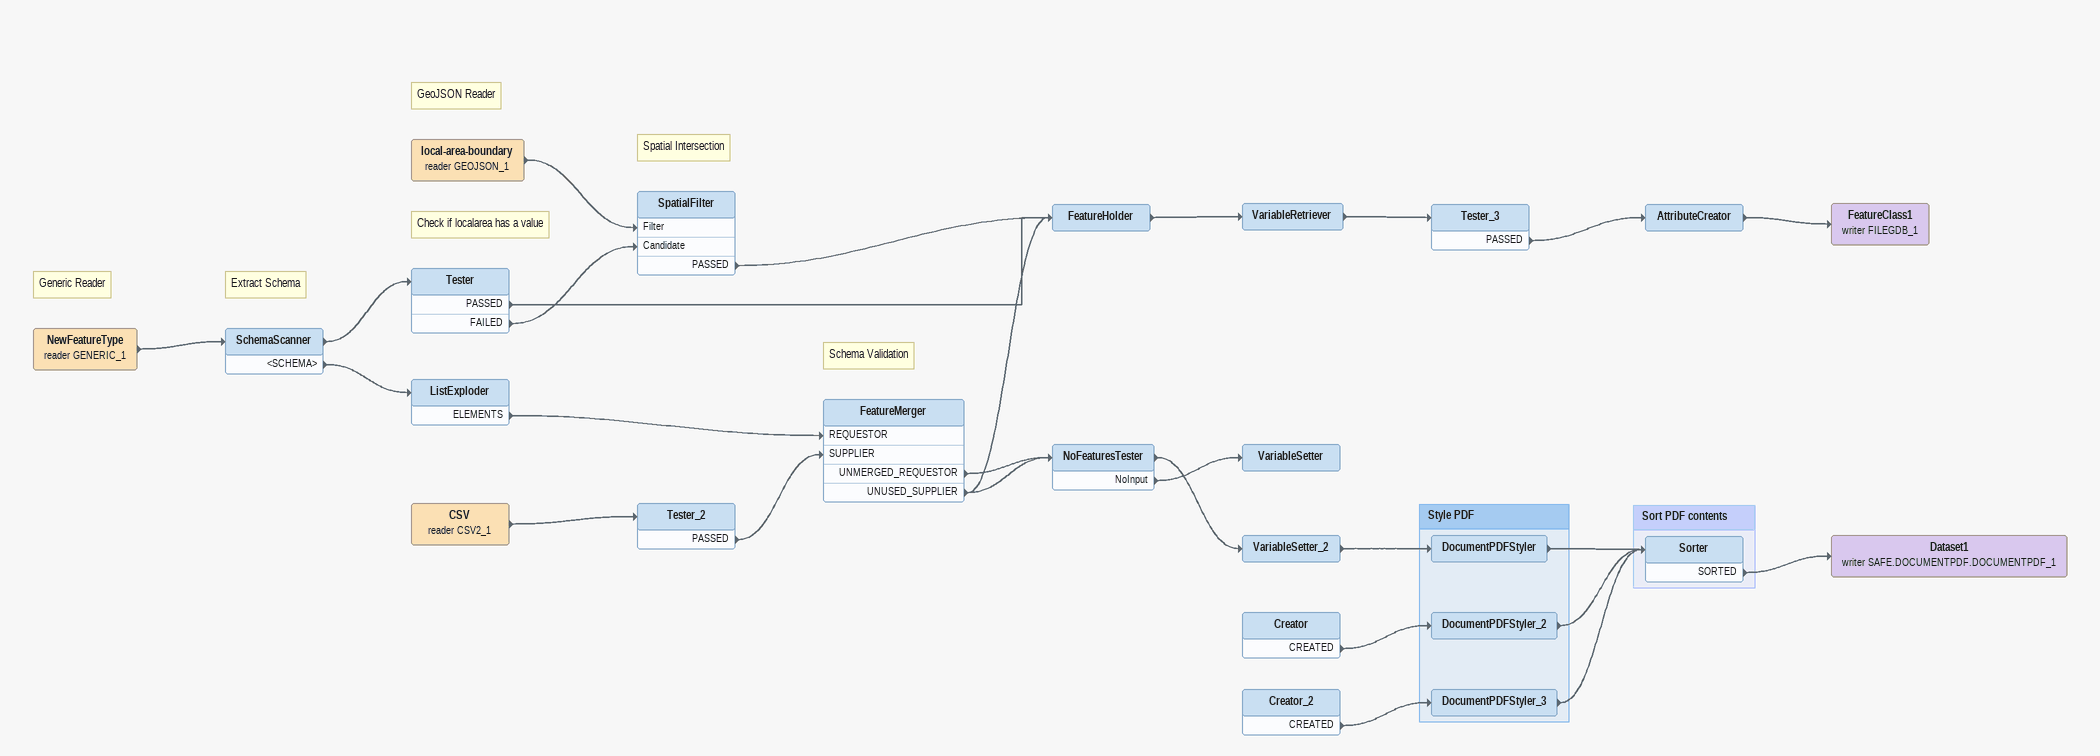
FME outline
Note: Generic Reader
NewFeatureType (reader GENERIC_1)
    -> SchemaScanner
Note: Extract Schema
SchemaScanner
    -> Tester
    <SCHEMA> -> ListExploder
Note: Check if localarea has a value
Tester
    PASSED -> FeatureHolder
    FAILED -> SpatialFilter [Candidate]
ListExploder
    ELEMENTS -> FeatureMerger [REQUESTOR]
Note: GeoJSON Reader
local-area-boundary (reader GEOJSON_1)
    -> SpatialFilter [Filter]
Note: Spatial Intersection
SpatialFilter
    PASSED -> FeatureHolder
CSV (reader CSV2_1)
    -> Tester_2
Tester_2
    PASSED -> FeatureMerger [SUPPLIER]
Note: Schema Validation
FeatureMerger
    UNMERGED_REQUESTOR -> NoFeaturesTester
    UNUSED_SUPPLIER -> NoFeaturesTester
    UNUSED_SUPPLIER -> FeatureHolder
FeatureHolder
    -> VariableRetriever
VariableRetriever
    -> Tester_3
Tester_3
    PASSED -> AttributeCreator
AttributeCreator
    -> FeatureClass1 (writer FILEGDB_1)
FeatureClass1 (writer FILEGDB_1)
NoFeaturesTester
    NoInput -> VariableSetter
    -> VariableSetter_2
VariableSetter
VariableSetter_2
    -> DocumentPDFStyler
Creator
    CREATED -> DocumentPDFStyler_2
Creator_2
    CREATED -> DocumentPDFStyler_3
Dataset1 (writer SAFE.DOCUMENTPDF.DOCUMENTPDF_1)

Bookmark: Style PDF
DocumentPDFStyler
    -> Sorter
DocumentPDFStyler_2
    -> Sorter
DocumentPDFStyler_3
    -> Sorter

Bookmark: Sort PDF contents
Sorter
    SORTED -> Dataset1 (writer SAFE.DOCUMENTPDF.DOCUMENTPDF_1)
